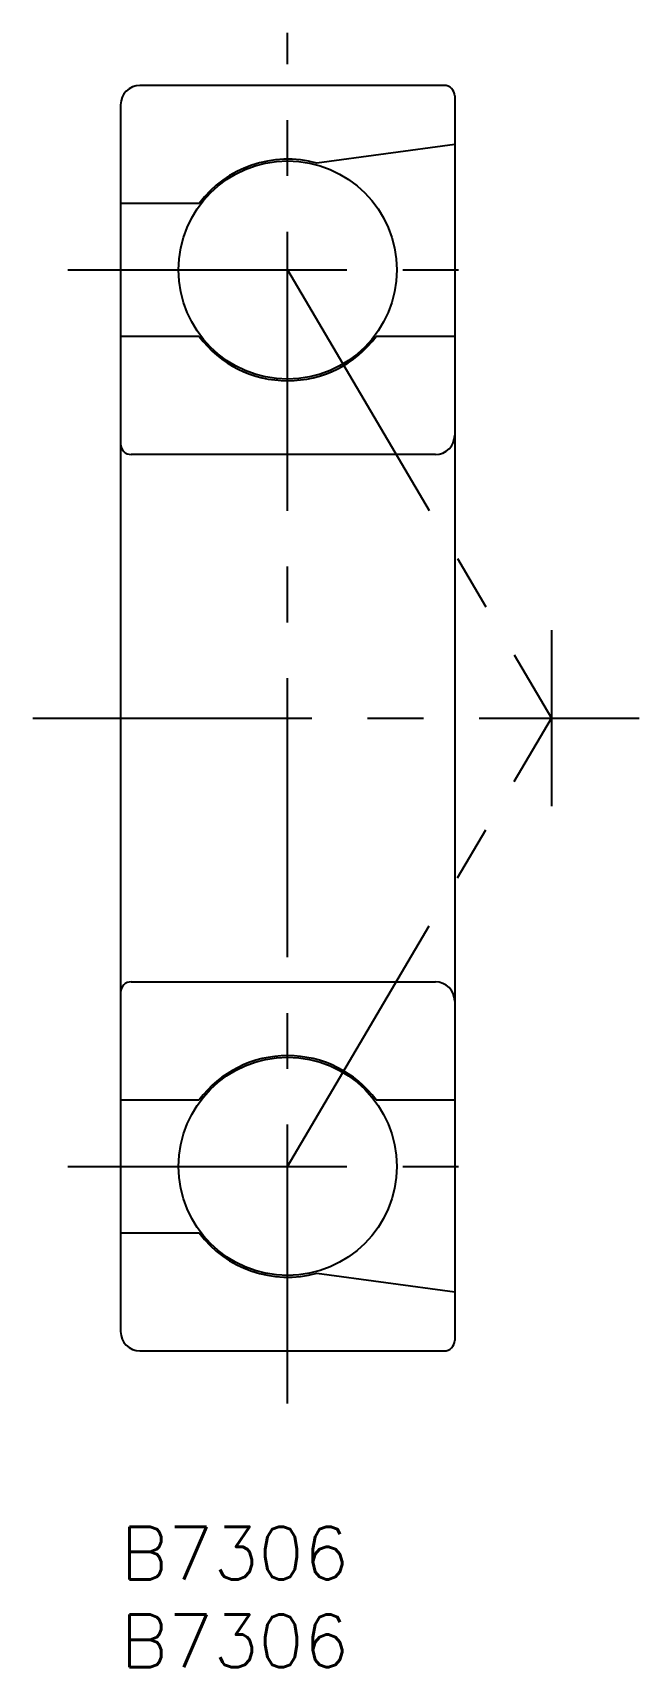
# Model space of a CAD drawing. Extents: x -5 to 29.5, y -8 to 85.
import ezdxf

# ---------------------------------------------------------------- set-up
doc = ezdxf.new("R2010")
doc.units = 0
doc.header["$LTSCALE"] = 0.5
doc.linetypes.add('CENTER', pattern=[50.8, 31.75, -6.35, 6.35, -6.35])
for name, color, linetype in [('MSM_CENTER', 1, 'CENTER'), ('MSM_CONTINUOUS', 7, 'CONTINUOUS'), ('MSM_PART_NUMBER', 7, 'CONTINUOUS')]:
    doc.layers.add(name, color=color, linetype=linetype)
doc.styles.get("Standard").update_dxf_attribs({"font": 'txt.shx', "height": 3, "bigfont": 'bigfont.shx'})

msp = doc.modelspace()

# ---------------------------------------------------------------- linework, layer by layer
at = {"layer": 'MSM_CENTER'}
for p, q in [((9.5, 7), (9.5, 85)), ((-3, 71.5), (22, 71.5)), ((9.5, 71.5), (24.5, 46)), ((24.5, 51), (24.5, 41)), ((-5, 46), (29.5, 46)), ((9.5, 20.5), (24.5, 46)), ((-3, 20.5), (22, 20.5))]:
    msp.add_line(p, q, dxfattribs=at)
at = {"layer": 'MSM_CONTINUOUS'}
for p, q in [((18.4, 82), (1.1, 82)), ((19, 81.4), (19, 10.6)), ((0, 80.9), (0, 11.1)), ((19, 78.643), (11.162, 77.577)), ((4.46, 75.28), (0, 75.28)), ((4.46, 67.72), (0, 67.72)), ((19, 67.72), (14.54, 67.72)), ((17.9, 61), (0.6, 61)), ((0.6, 31), (17.9, 31)), ((0, 24.28), (4.46, 24.28)), ((14.54, 24.28), (19, 24.28)), ((0, 16.72), (4.46, 16.72)), ((11.162, 14.423), (19, 13.357)), ((1.1, 10), (18.4, 10))]:
    msp.add_line(p, q, dxfattribs=at)
for centre, radius in [((9.5, 71.5), 6.206), ((9.5, 20.5), 6.205)]:
    msp.add_circle(centre, radius, dxfattribs=at)
for centre, radius, start, end in [((1.1, 80.9), 1.1, 90, 180), ((18.4, 81.4), 0.6, 360, 90), ((9.5, 71.5), 6.3, 74.70563, 143.1301), ((9.5, 71.5), 6.3, 216.8699, 323.1301), ((0.6, 61.6), 0.6, 180, 270), ((17.9, 62.1), 1.1, 270, 0), ((0.6, 30.4), 0.6, 90, 180), ((17.9, 29.9), 1.1, 0, 90), ((9.5, 20.5), 6.3, 36.8699, 143.1301), ((9.5, 20.5), 6.3, 216.8699, 285.29437), ((1.1, 11.1), 1.1, 180, 270), ((18.4, 10.6), 0.6, 270, 0)]:
    msp.add_arc(centre, radius, start, end, dxfattribs=at)

# ---------------------------------------------------------------- texts
at = {"layer": 'MSM_PART_NUMBER'}
for p in [(0, -3), (0, -8)]:
    msp.add_text('B7306', height=3, dxfattribs=at).set_placement(p)

doc.saveas('drawing.dxf')
